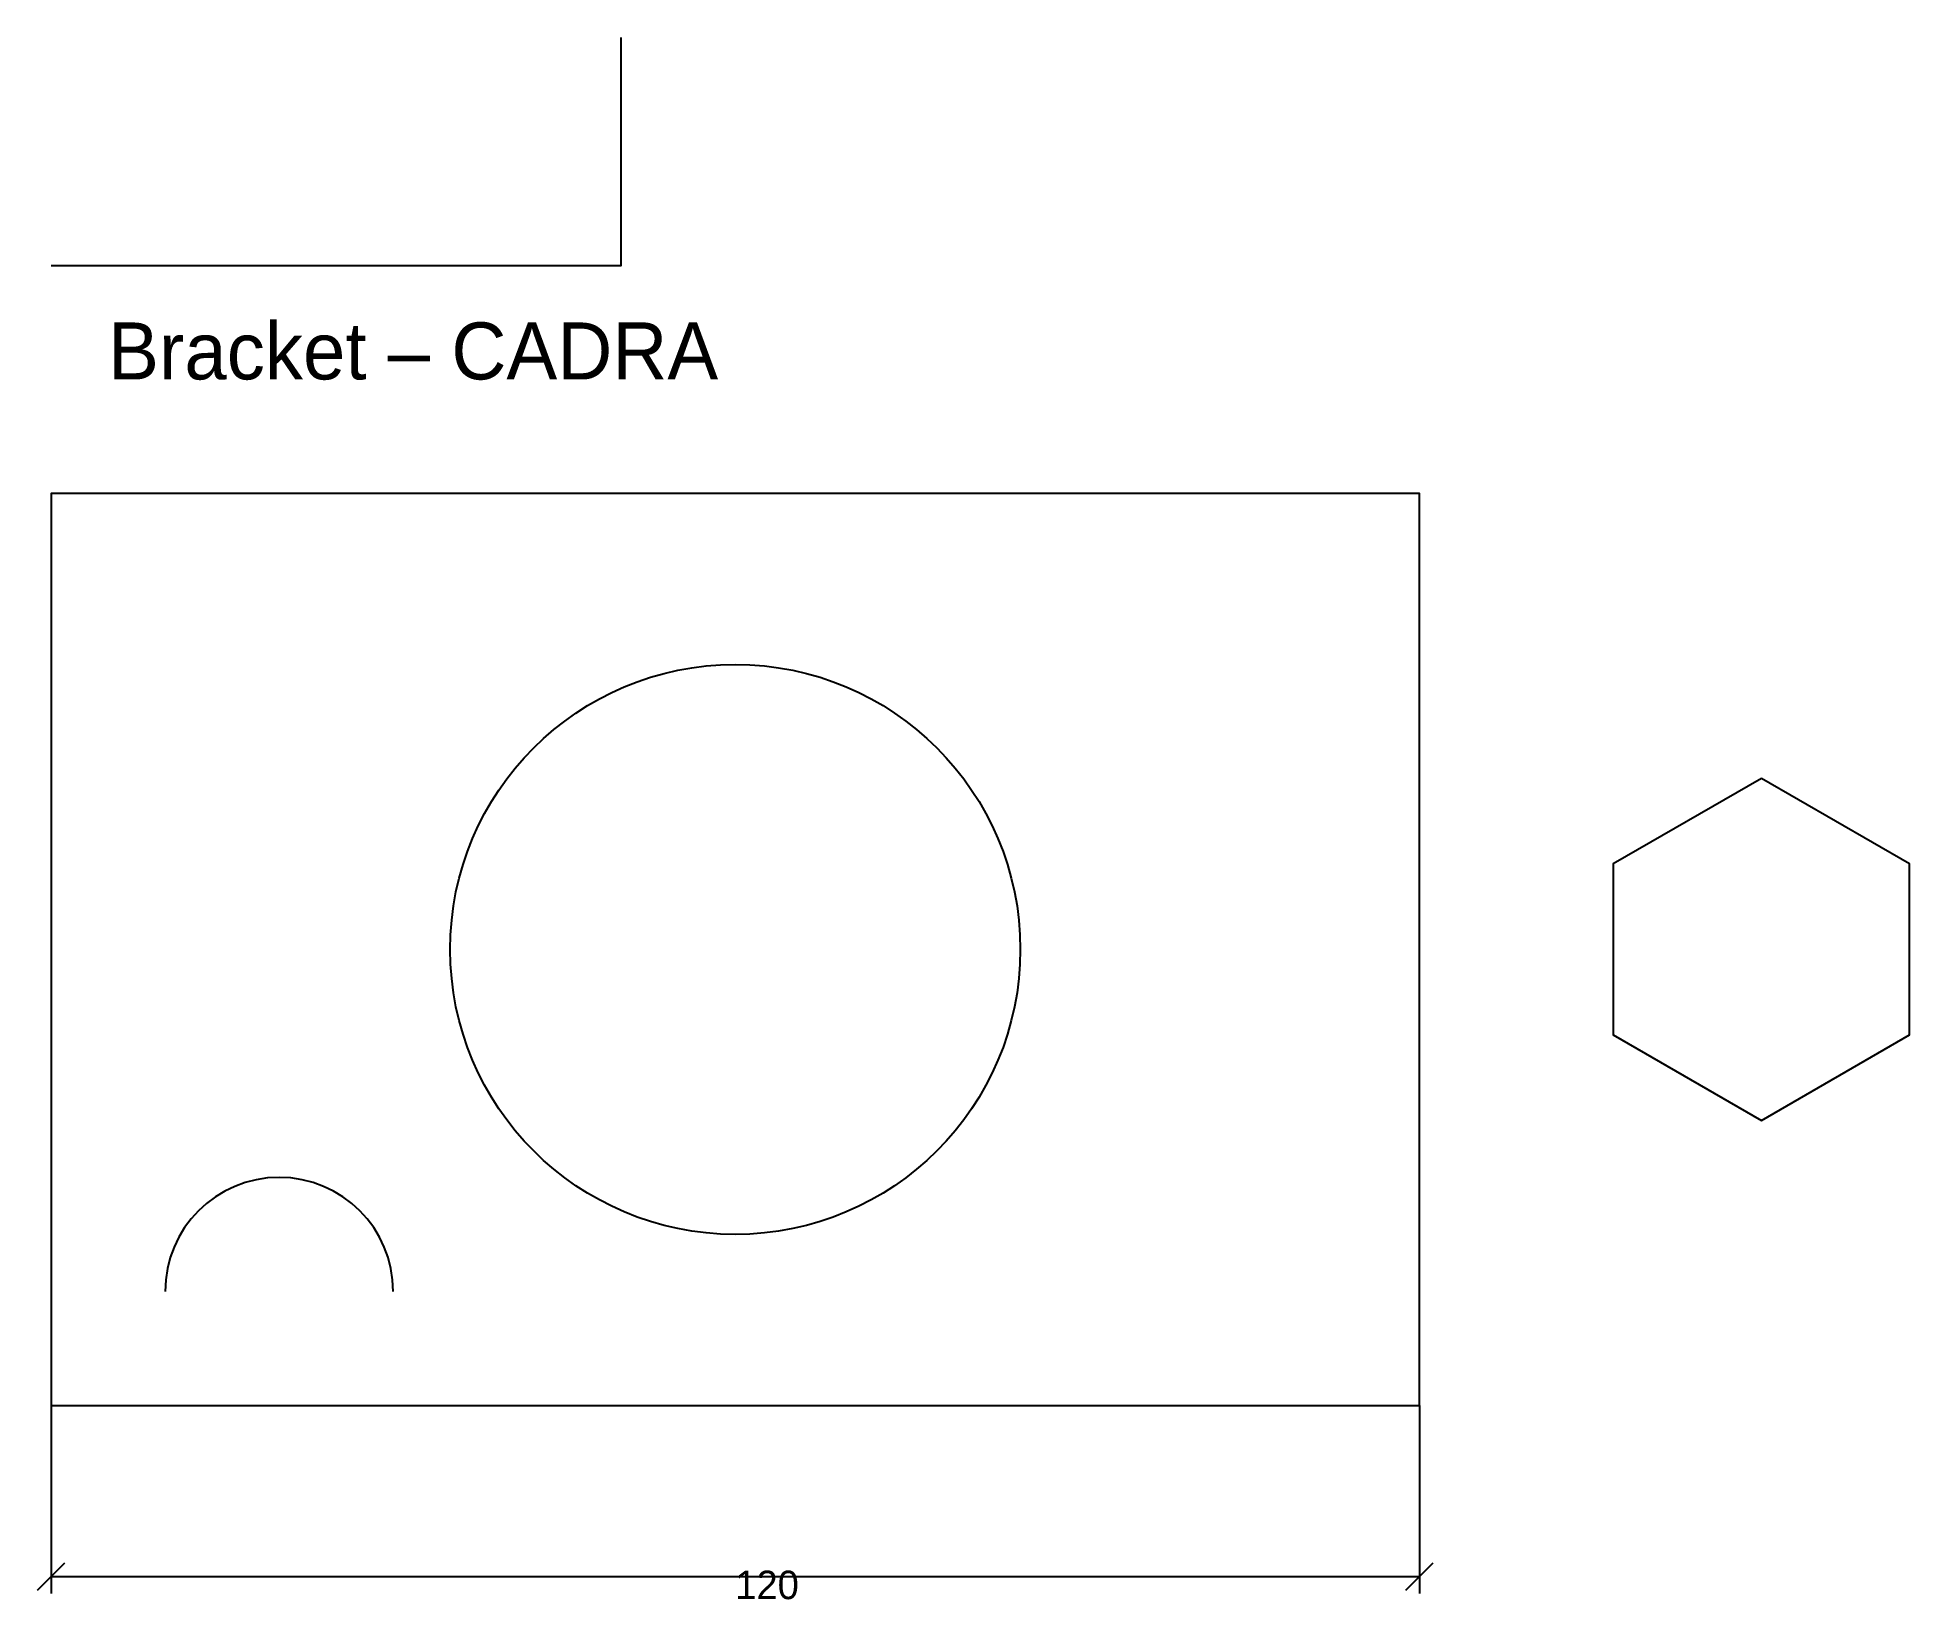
# Model space of a CAD drawing. Header units: millimetres. Extents: x -1 to 163, y -17 to 120.
import ezdxf

# ---------------------------------------------------------------- set-up
doc = ezdxf.new("R2010")
doc.units = ezdxf.units.MM
doc.layers.get('0').update_dxf_attribs({"linetype": 'CONTINUOUS'})
doc.layers.add('Dimensions', color=140, linetype='CONTINUOUS')
doc.layers.add('Notes', color=40, linetype='CONTINUOUS')

msp = doc.modelspace()

# ---------------------------------------------------------------- linework, layer by layer
msp.add_lwpolyline([(0, 100), (50, 100), (50, 120)])
msp.add_lwpolyline([(0, 0), (120, 0), (120, 80), (0, 80)], close=True)
msp.add_circle((60, 40), 25)
msp.add_arc((20, 10), 10, 0, 180)
at = {"layer": 'Dimensions'}
for p, q in [((0, 0), (0, -16.5)), ((120, 0), (120, -16.5)), ((-1.2, -16.2), (1.2, -13.8)), ((118.8, -16.2), (121.2, -13.8)), ((0, -15), (120, -15))]:
    msp.add_line(p, q, dxfattribs=at)
at = {"layer": 'Notes'}
msp.add_lwpolyline([(150, 55), (137.01, 47.5), (137.01, 32.5), (150, 25), (162.99, 32.5), (162.99, 47.5)], close=True, dxfattribs=at)
msp.add_lwpolyline([(150, 55), (137.01, 47.5), (137.01, 32.5), (150, 25), (162.99, 32.5), (162.99, 47.5)], close=True, dxfattribs=at)

# ---------------------------------------------------------------- texts
at = {"layer": 'Dimensions'}
msp.add_text('120', height=2.5, dxfattribs=at).set_placement((60, -17))
at = {"layer": 'Notes'}
msp.add_text('Bracket – CADRA', height=5, dxfattribs=at).set_placement((5, 90))

doc.saveas('drawing.dxf')
